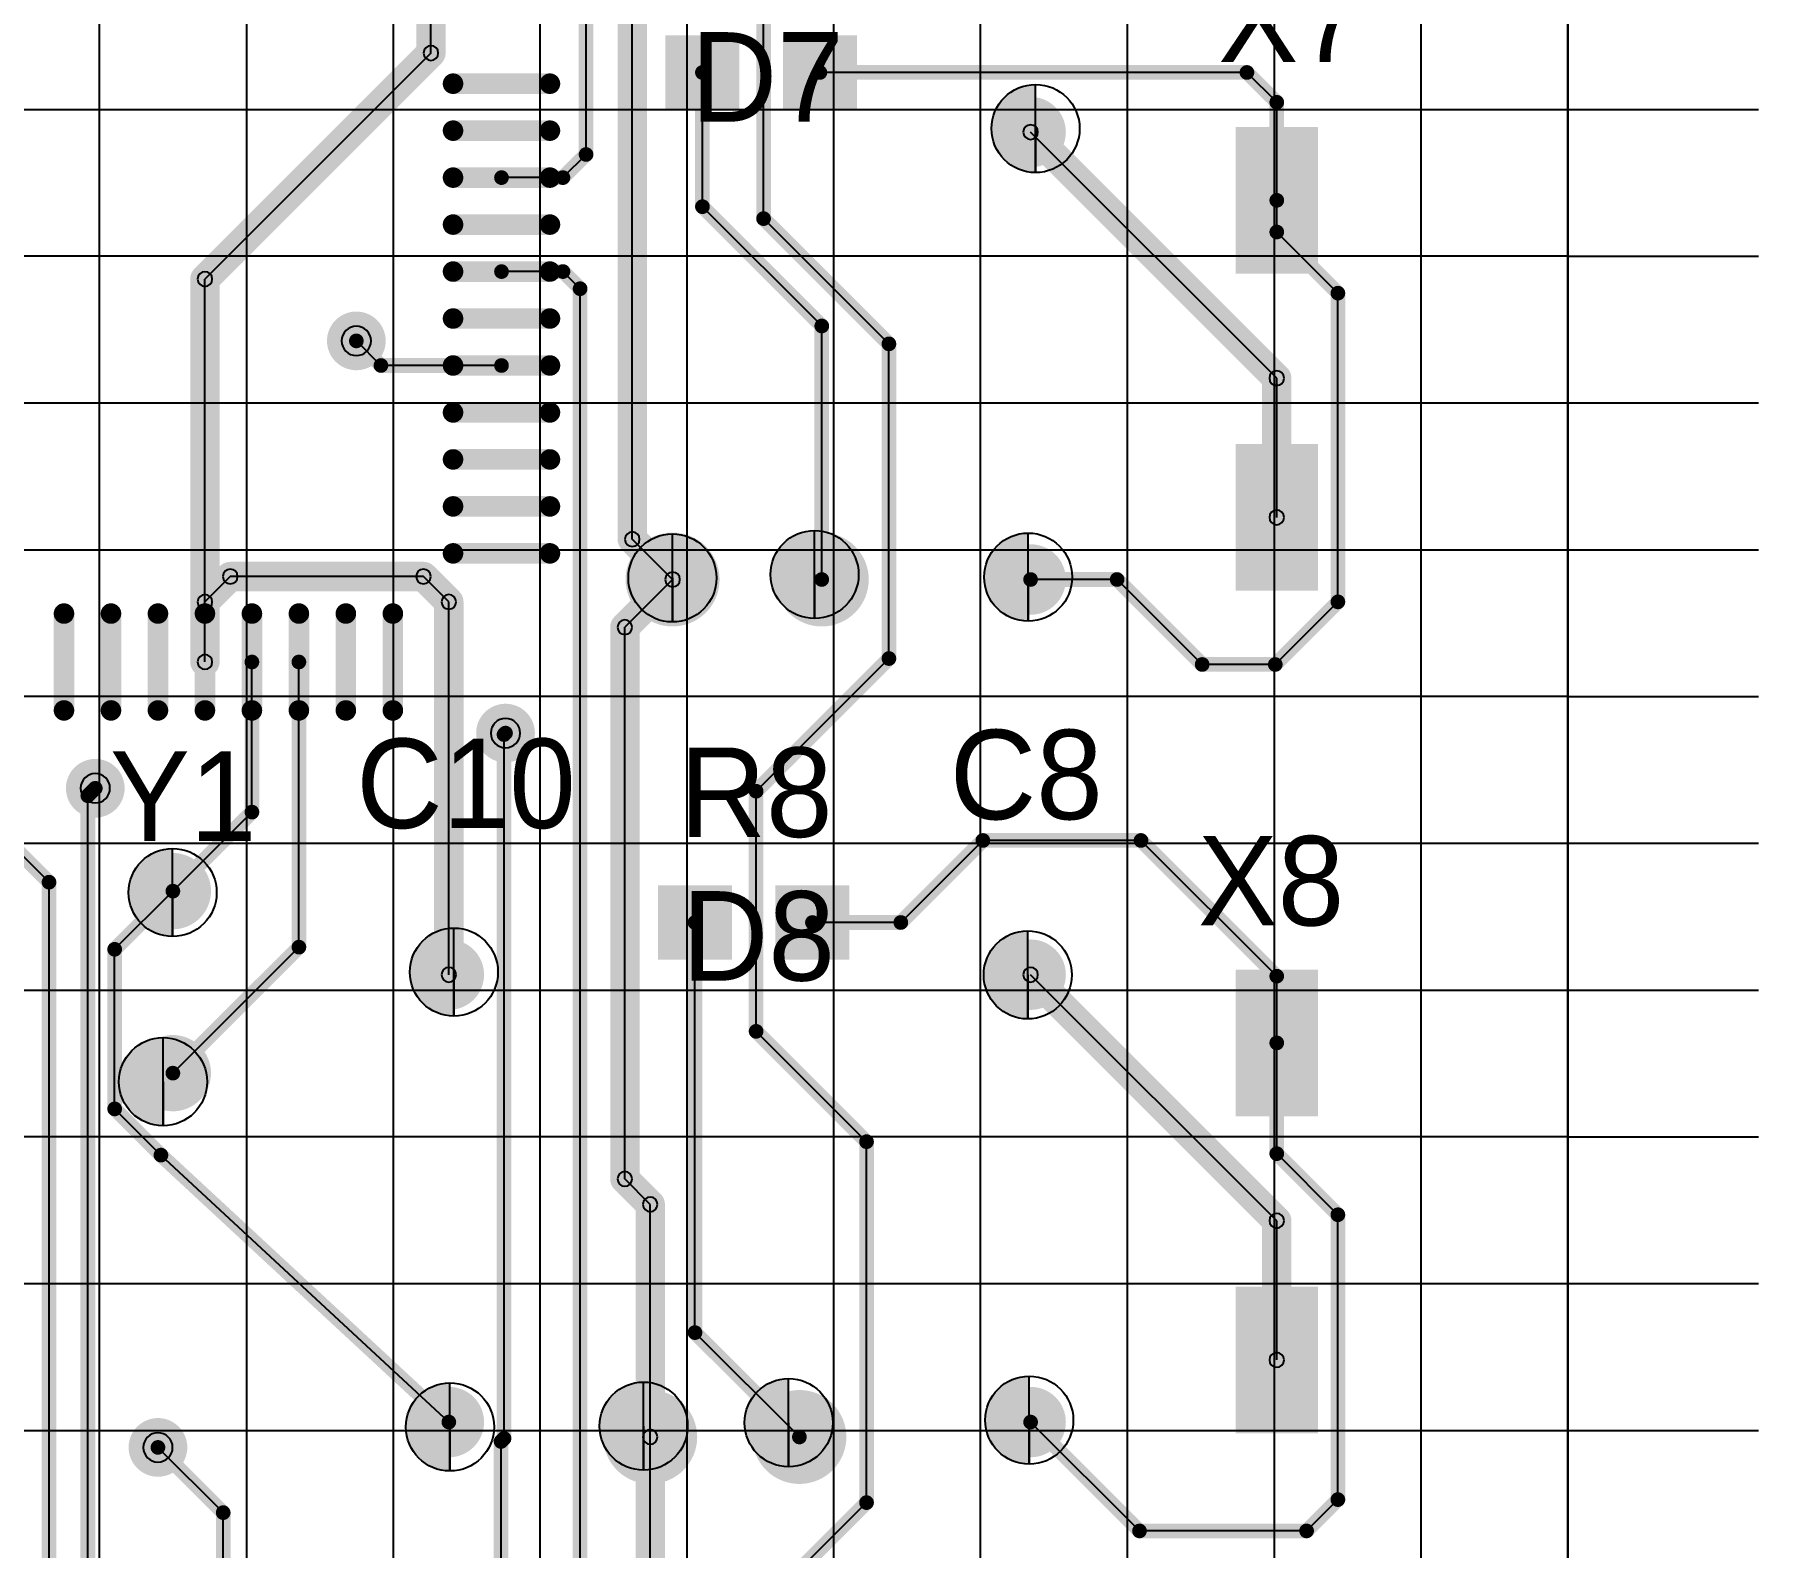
# Model space of a CAD drawing. Header units: millimetres. Extents: x 40 to 3761, y -469 to 920.
# Drawn here: x 3249.5 to 3308.2, y 118.1 to 169.6 of the extents above; entities that cross this region are included whole.
import ezdxf

# ---------------------------------------------------------------- set-up
doc = ezdxf.new("R2010")
doc.units = ezdxf.units.MM
for name, color, linetype in [('TopLayer', 1, 'Continuous'), ('TopOverlay', 2, 'Continuous'), ('Слой1', 7, 'Continuous')]:
    doc.layers.add(name, color=color, linetype=linetype)

# ---------------------------------------------------------------- blocks, each defined once
blk = doc.blocks.new('*U244')
blk.add_line((3.248, 0), (-3.248, 0))
blk = doc.blocks.new('*U245')
at = {"color": 0, "linetype": 'ByBlock', "lineweight": -2, "transparency": 16777216}
for p in [(0, -100), (0, -105), (0, -110), (0, -115), (0, -120), (0, -125), (0, -130), (0, -135), (0, -140), (0, -145)]:
    blk.add_blockref('*U244', p, dxfattribs=at)
blk = doc.blocks.new('*U235')
for p, q in [((5, 152.5), (5, -152.5)), ((-5, 147.5), (-5, -152.5)), ((0.005, -152.5), (0.005, 147.5))]:
    blk.add_line(p, q)
blk = doc.blocks.new('*U236')
at = {"color": 0, "linetype": 'ByBlock', "lineweight": -2, "transparency": 16777216}
for p in [(45, 0), (60, 0), (75, 0), (90, 0)]:
    blk.add_blockref('*U235', p, dxfattribs=at)
blk = doc.blocks.new('*U237')
for p, q in [((50, 5), (-50, 5)), ((-50, 0), (50, 0)), ((-50, -5), (50, -5))]:
    blk.add_line(p, q)
blk = doc.blocks.new('*U230')
at = {"color": 0, "linetype": 'ByBlock', "lineweight": -2, "transparency": 16777216}
for p in [(0, 150), (0, 135), (0, 120), (0, 105)]:
    blk.add_blockref('*U237', p, dxfattribs=at)

msp = doc.modelspace()

# ---------------------------------------------------------------- hatches: boundary and pattern name
h = msp.add_hatch(color=256)
h.dxf.hatch_style = 1
h.paths.add_polyline_path([(3283.571, 167.895, 0.414214), (3282.071, 166.395, 0.414214), (3283.571, 164.895), (3283.571, 166.395)])
h = msp.add_hatch(color=256)
h.dxf.hatch_style = 1
h.paths.add_polyline_path([(3276.045, 152.703, 0.414214), (3274.545, 151.203, 0.414214), (3276.045, 149.703), (3276.045, 151.203)])
h = msp.add_hatch(color=256)
h.dxf.hatch_style = 1
h.paths.add_polyline_path([(3271.205, 152.586, 0.414214), (3269.705, 151.086, 0.414214), (3271.205, 149.586), (3271.205, 151.086)])
h = msp.add_hatch(color=256)
h.dxf.hatch_style = 1
h.paths.add_polyline_path([(3283.32, 152.615, 0.414214), (3281.82, 151.115, 0.414214), (3283.32, 149.615), (3283.32, 151.115)])
h = msp.add_hatch(color=256)
h.dxf.hatch_style = 1
h.paths.add_polyline_path([(3254.184, 141.87, 0.414214), (3252.684, 140.37, 0.414214), (3254.184, 138.87), (3254.184, 140.37)])
h = msp.add_hatch(color=256)
h.dxf.hatch_style = 1
h.paths.add_polyline_path([(3263.763, 139.161, 0.414214), (3262.263, 137.661, 0.414214), (3263.763, 136.161), (3263.763, 137.661)])
h = msp.add_hatch(color=256)
h.dxf.hatch_style = 1
h.paths.add_polyline_path([(3283.305, 139.065, 0.414214), (3281.805, 137.565, 0.414214), (3283.305, 136.065), (3283.305, 137.565)])
h = msp.add_hatch(color=256)
h.dxf.hatch_style = 1
h.paths.add_polyline_path([(3253.857, 135.426, 0.414214), (3252.357, 133.926, 0.414214), (3253.857, 132.426), (3253.857, 133.926)])
h = msp.add_hatch(color=256)
h.dxf.hatch_style = 1
h.paths.add_polyline_path([(3283.355, 123.897, 0.414214), (3281.855, 122.397, 0.414214), (3283.355, 120.897), (3283.355, 122.397)])
h = msp.add_hatch(color=256)
h.dxf.hatch_style = 1
h.paths.add_polyline_path([(3263.63, 123.665, 0.414214), (3262.13, 122.165, 0.414214), (3263.63, 120.665), (3263.63, 122.165)])
h = msp.add_hatch(color=256)
h.dxf.hatch_style = 1
h.paths.add_polyline_path([(3270.224, 123.694, 0.414214), (3268.724, 122.194, 0.414214), (3270.224, 120.694), (3270.224, 122.194)])
h = msp.add_hatch(color=256)
h.dxf.hatch_style = 1
h.paths.add_polyline_path([(3275.163, 123.81, 0.414214), (3273.663, 122.31, 0.414214), (3275.163, 120.81), (3275.163, 122.31)])

# ---------------------------------------------------------------- linework, layer by layer
for p, q in [((3301.695, 17.047), (3301.695, 317.047)), ((3301.695, 314.547), (3301.695, 17.047))]:
    msp.add_line(p, q)
at = {"layer": 'TopLayer'}
for p, q in [((3268.264, 165.511), (3268.264, 183.088)), ((3269.839, 152.405), (3269.839, 177.856)), ((3274.309, 163.327), (3274.309, 176.23)), ((3262.981, 168.966), (3262.981, 175.265)), ((3262.981, 168.966), (3255.285, 161.269)), ((3272.227, 163.733), (3272.227, 168.305)), ((3290.769, 168.305), (3276.227, 168.305)), ((3291.785, 167.289), (3290.769, 168.305)), ((3291.785, 163.949), (3291.785, 167.289)), ((3291.785, 157.891), (3283.403, 166.273)), ((3268.264, 165.511), (3267.476, 164.723)), ((3267.476, 164.723), (3265.384, 164.723)), ((3291.785, 162.87), (3291.785, 163.949)), ((3276.291, 159.669), (3272.227, 163.733)), ((3278.577, 159.06), (3274.309, 163.327)), ((3293.867, 160.787), (3291.785, 162.87)), ((3267.477, 161.523), (3265.384, 161.523)), ((3268.061, 160.939), (3267.477, 161.523)), ((3255.285, 150.271), (3255.285, 161.269)), ((3268.061, 90.124), (3268.061, 160.939)), ((3293.867, 150.271), (3293.867, 160.787)), ((3261.279, 158.323), (3260.441, 159.161)), ((3276.291, 151.033), (3276.291, 159.669)), ((3278.577, 148.341), (3278.577, 159.06)), ((3265.384, 158.323), (3261.279, 158.323)), ((3291.785, 153.149), (3291.785, 157.891)), ((3271.211, 151.033), (3269.839, 152.405)), ((3256.148, 151.135), (3255.285, 150.271)), ((3262.727, 151.135), (3256.148, 151.135)), ((3263.591, 150.271), (3262.727, 151.135)), ((3271.211, 151.033), (3269.585, 149.408)), ((3286.349, 151.033), (3283.403, 151.033)), ((3289.245, 148.138), (3286.349, 151.033)), ((3255.285, 148.223), (3255.285, 150.271)), ((3263.591, 137.571), (3263.591, 150.271)), ((3293.867, 150.271), (3291.734, 148.138)), ((3269.585, 130.612), (3269.585, 149.408)), ((3256.885, 143.109), (3256.885, 148.223)), ((3258.485, 138.509), (3258.485, 148.223)), ((3278.577, 148.341), (3274.055, 143.82)), ((3291.734, 148.138), (3289.245, 148.138)), ((3249.976, 140.721), (3244.642, 146.055)), ((3265.521, 145.801), (3265.47, 145.75)), ((3265.47, 121.773), (3265.47, 145.75)), ((3251.551, 143.921), (3251.297, 143.667)), ((3251.297, 112.171), (3251.297, 143.667)), ((3274.055, 135.641), (3274.055, 143.82)), ((3256.885, 143.109), (3254.193, 140.417)), ((3281.777, 142.143), (3278.983, 139.349)), ((3287.162, 142.143), (3281.777, 142.143)), ((3291.785, 137.521), (3287.162, 142.143)), ((3249.976, 84.13), (3249.976, 140.721)), ((3254.193, 140.417), (3252.211, 138.436)), ((3271.973, 125.379), (3271.973, 139.349)), ((3278.983, 139.349), (3275.973, 139.349)), ((3252.211, 132.999), (3252.211, 138.436)), ((3258.485, 138.509), (3254.193, 134.217)), ((3291.785, 129.189), (3283.403, 137.571)), ((3291.785, 135.247), (3291.785, 137.521)), ((3277.815, 131.882), (3274.055, 135.641)), ((3291.785, 131.475), (3291.785, 135.247)), ((3253.786, 131.425), (3252.211, 132.999)), ((3277.815, 119.588), (3277.815, 131.882)), ((3263.591, 122.331), (3253.786, 131.425)), ((3293.867, 129.393), (3291.785, 131.475)), ((3270.449, 129.748), (3269.585, 130.612)), ((3270.449, 121.823), (3270.449, 129.748)), ((3291.785, 124.447), (3291.785, 129.189)), ((3293.867, 119.69), (3293.867, 129.393)), ((3275.529, 121.823), (3271.973, 125.379)), ((3287.111, 118.623), (3283.403, 122.331)), ((3265.47, 121.773), (3265.369, 121.671)), ((3265.369, 107.091), (3265.369, 121.671)), ((3270.449, 117.048), (3270.449, 121.823)), ((3255.907, 119.246), (3253.685, 121.468)), ((3255.907, 107.091), (3255.907, 119.246)), ((3277.815, 119.588), (3275.719, 117.492)), ((3293.867, 119.69), (3292.801, 118.623)), ((3292.801, 118.623), (3287.111, 118.623))]:
    msp.add_line(p, q, dxfattribs=at)
for points, const_width in [([(3268.264, 165.511), (3268.264, 183.088)], 0.5), ([(3269.839, 152.405), (3269.839, 177.856)], 1), ([(3274.309, 163.327), (3274.309, 176.23)], 0.5), ([(3262.981, 168.966), (3262.981, 175.265)], 1), ([(3262.981, 168.966), (3255.285, 161.269)], 1), ([(3272.227, 163.733), (3272.227, 168.305)], 0.5), ([(3290.769, 168.305), (3276.227, 168.305)], 0.5), ([(3291.785, 167.289), (3290.769, 168.305)], 0.5), ([(3267.034, 167.923), (3263.734, 167.923)], 0.7), ([(3291.785, 163.949), (3291.785, 167.289)], 0.5), ([(3291.785, 157.891), (3283.403, 166.273)], 1), ([(3267.034, 166.323), (3263.734, 166.323)], 0.7), ([(3268.264, 165.511), (3267.476, 164.723)], 0.5), ([(3267.034, 164.723), (3263.734, 164.723)], 0.7), ([(3267.476, 164.723), (3265.384, 164.723)], 0.5), ([(3276.291, 159.669), (3272.227, 163.733)], 0.5), ([(3291.785, 162.87), (3291.785, 163.949)], 0.5), ([(3267.034, 163.123), (3263.734, 163.123)], 0.7), ([(3278.577, 159.06), (3274.309, 163.327)], 0.5), ([(3293.867, 160.787), (3291.785, 162.87)], 0.5), ([(3255.285, 150.271), (3255.285, 161.269)], 1), ([(3267.034, 161.523), (3263.734, 161.523)], 0.7), ([(3267.477, 161.523), (3265.384, 161.523)], 0.5), ([(3268.061, 160.939), (3267.477, 161.523)], 0.5), ([(3268.061, 90.124), (3268.061, 160.939)], 0.5), ([(3293.867, 150.271), (3293.867, 160.787)], 0.5), ([(3267.034, 159.923), (3263.734, 159.923)], 0.7), ([(3276.291, 151.033), (3276.291, 159.669)], 0.5), ([(3261.279, 158.323), (3260.441, 159.161)], 0.5), ([(3278.577, 148.341), (3278.577, 159.06)], 0.5), ([(3265.384, 158.323), (3261.279, 158.323)], 0.5), ([(3267.034, 158.323), (3263.734, 158.323)], 0.7), ([(3291.785, 153.149), (3291.785, 157.891)], 1), ([(3267.034, 156.723), (3263.734, 156.723)], 0.7), ([(3267.034, 155.123), (3263.734, 155.123)], 0.7), ([(3267.034, 153.523), (3263.734, 153.523)], 0.7), ([(3271.211, 151.033), (3269.839, 152.405)], 1), ([(3267.034, 151.923), (3263.734, 151.923)], 0.7), ([(3256.148, 151.135), (3255.285, 150.271)], 1), ([(3262.727, 151.135), (3256.148, 151.135)], 1), ([(3263.591, 150.271), (3262.727, 151.135)], 1), ([(3271.211, 151.033), (3269.585, 149.408)], 1), ([(3286.349, 151.033), (3283.403, 151.033)], 0.5), ([(3289.245, 148.138), (3286.349, 151.033)], 0.5), ([(3255.285, 148.223), (3255.285, 150.271)], 1), ([(3263.591, 137.571), (3263.591, 150.271)], 1), ([(3293.867, 150.271), (3291.734, 148.138)], 0.5), ([(3250.485, 149.873), (3250.485, 146.573)], 0.7), ([(3252.085, 149.873), (3252.085, 146.573)], 0.7), ([(3253.685, 149.873), (3253.685, 146.573)], 0.7), ([(3255.285, 149.873), (3255.285, 146.573)], 0.7), ([(3256.885, 149.873), (3256.885, 146.573)], 0.7), ([(3258.485, 149.873), (3258.485, 146.573)], 0.7), ([(3260.085, 149.873), (3260.085, 146.573)], 0.7), ([(3261.685, 149.873), (3261.685, 146.573)], 0.7), ([(3269.585, 130.612), (3269.585, 149.408)], 1), ([(3278.577, 148.341), (3274.055, 143.82)], 0.5), ([(3256.885, 143.109), (3256.885, 148.223)], 0.5), ([(3258.485, 138.509), (3258.485, 148.223)], 0.5), ([(3291.734, 148.138), (3289.245, 148.138)], 0.5), ([(3249.976, 140.721), (3244.642, 146.055)], 0.5), ([(3265.521, 145.801), (3265.47, 145.75)], 0.5), ([(3265.47, 121.773), (3265.47, 145.75)], 0.5), ([(3251.551, 143.921), (3251.297, 143.667)], 0.5), ([(3251.297, 112.171), (3251.297, 143.667)], 0.5), ([(3274.055, 135.641), (3274.055, 143.82)], 0.5), ([(3256.885, 143.109), (3254.193, 140.417)], 0.5), ([(3281.777, 142.143), (3278.983, 139.349)], 0.5), ([(3287.162, 142.143), (3281.777, 142.143)], 0.5), ([(3291.785, 137.521), (3287.162, 142.143)], 0.5), ([(3249.976, 84.13), (3249.976, 140.721)], 0.5), ([(3254.193, 140.417), (3252.211, 138.436)], 0.5), ([(3271.973, 125.379), (3271.973, 139.349)], 0.5), ([(3278.983, 139.349), (3275.973, 139.349)], 0.5), ([(3252.211, 132.999), (3252.211, 138.436)], 0.5), ([(3258.485, 138.509), (3254.193, 134.217)], 0.5), ([(3291.785, 129.189), (3283.403, 137.571)], 1), ([(3291.785, 135.247), (3291.785, 137.521)], 0.5), ([(3277.815, 131.882), (3274.055, 135.641)], 0.5), ([(3291.785, 131.475), (3291.785, 135.247)], 0.5), ([(3253.786, 131.425), (3252.211, 132.999)], 0.5), ([(3277.815, 119.588), (3277.815, 131.882)], 0.5), ([(3263.591, 122.331), (3253.786, 131.425)], 0.5), ([(3293.867, 129.393), (3291.785, 131.475)], 0.5), ([(3270.449, 129.748), (3269.585, 130.612)], 1), ([(3270.449, 121.823), (3270.449, 129.748)], 1), ([(3291.785, 124.447), (3291.785, 129.189)], 1), ([(3293.867, 119.69), (3293.867, 129.393)], 0.5), ([(3275.529, 121.823), (3271.973, 125.379)], 0.5), ([(3270.449, 117.048), (3270.449, 121.823)], 1), ([(3287.111, 118.623), (3283.403, 122.331)], 0.5), ([(3255.907, 119.246), (3253.685, 121.468)], 0.5), ([(3265.47, 121.773), (3265.369, 121.671)], 0.5), ([(3265.369, 107.091), (3265.369, 121.671)], 0.5), ([(3277.815, 119.588), (3275.719, 117.492)], 0.5), ([(3293.867, 119.69), (3292.801, 118.623)], 0.5), ([(3255.907, 107.091), (3255.907, 119.246)], 0.5), ([(3292.801, 118.623), (3287.111, 118.623)], 0.5)]:
    msp.add_lwpolyline(points, dxfattribs=dict(at, const_width=const_width))
for points, const_width in [([(3263.231, 168.966, -1), (3262.731, 168.966, -1)], 0.5), ([(3263.231, 168.966, -1), (3262.731, 168.966, -1)], 0.5), ([(3272.352, 168.305, -1), (3272.102, 168.305, -1)], 0.25), ([(3276.352, 168.305, -1), (3276.102, 168.305, -1)], 0.25), ([(3290.894, 168.305, -1), (3290.644, 168.305, -1)], 0.25), ([(3290.894, 168.305, -1), (3290.644, 168.305, -1)], 0.25), ([(3263.909, 167.923, -1), (3263.559, 167.923, -1)], 0.35), ([(3267.209, 167.923, -1), (3266.859, 167.923, -1)], 0.35), ([(3283.403, 165.673, -1), (3283.403, 166.873, -1)], 1.2), ([(3291.91, 167.289, -1), (3291.66, 167.289, -1)], 0.25), ([(3291.91, 167.289, -1), (3291.66, 167.289, -1)], 0.25), ([(3283.653, 166.273, -1), (3283.153, 166.273, -1)], 0.5), ([(3263.909, 166.323, -1), (3263.559, 166.323, -1)], 0.35), ([(3267.209, 166.323, -1), (3266.859, 166.323, -1)], 0.35), ([(3268.389, 165.511, -1), (3268.139, 165.511, -1)], 0.25), ([(3268.389, 165.511, -1), (3268.139, 165.511, -1)], 0.25), ([(3263.909, 164.723, -1), (3263.559, 164.723, -1)], 0.35), ([(3267.209, 164.723, -1), (3266.859, 164.723, -1)], 0.35), ([(3265.509, 164.723, -1), (3265.259, 164.723, -1)], 0.25), ([(3267.601, 164.723, -1), (3267.351, 164.723, -1)], 0.25), ([(3267.601, 164.723, -1), (3267.351, 164.723, -1)], 0.25), ([(3272.352, 163.733, -1), (3272.102, 163.733, -1)], 0.25), ([(3272.352, 163.733, -1), (3272.102, 163.733, -1)], 0.25), ([(3291.91, 163.949, -1), (3291.66, 163.949, -1)], 0.25), ([(3291.91, 163.949, -1), (3291.66, 163.949, -1)], 0.25), ([(3263.909, 163.123, -1), (3263.559, 163.123, -1)], 0.35), ([(3267.209, 163.123, -1), (3266.859, 163.123, -1)], 0.35), ([(3274.434, 163.327, -1), (3274.184, 163.327, -1)], 0.25), ([(3274.434, 163.327, -1), (3274.184, 163.327, -1)], 0.25), ([(3291.91, 162.87, -1), (3291.66, 162.87, -1)], 0.25), ([(3291.91, 162.87, -1), (3291.66, 162.87, -1)], 0.25), ([(3255.535, 161.269, -1), (3255.035, 161.269, -1)], 0.5), ([(3255.535, 161.269, -1), (3255.035, 161.269, -1)], 0.5), ([(3263.909, 161.523, -1), (3263.559, 161.523, -1)], 0.35), ([(3265.509, 161.523, -1), (3265.259, 161.523, -1)], 0.25), ([(3267.209, 161.523, -1), (3266.859, 161.523, -1)], 0.35), ([(3267.602, 161.523, -1), (3267.352, 161.523, -1)], 0.25), ([(3267.602, 161.523, -1), (3267.352, 161.523, -1)], 0.25), ([(3268.186, 160.939, -1), (3267.936, 160.939, -1)], 0.25), ([(3268.186, 160.939, -1), (3267.936, 160.939, -1)], 0.25), ([(3293.992, 160.787, -1), (3293.742, 160.787, -1)], 0.25), ([(3293.992, 160.787, -1), (3293.742, 160.787, -1)], 0.25), ([(3260.941, 159.161, -1), (3259.941, 159.161, -1)], 1), ([(3263.909, 159.923, -1), (3263.559, 159.923, -1)], 0.35), ([(3267.209, 159.923, -1), (3266.859, 159.923, -1)], 0.35), ([(3276.416, 159.669, -1), (3276.166, 159.669, -1)], 0.25), ([(3276.416, 159.669, -1), (3276.166, 159.669, -1)], 0.25), ([(3260.566, 159.161, -1), (3260.316, 159.161, -1)], 0.25), ([(3278.702, 159.06, -1), (3278.452, 159.06, -1)], 0.25), ([(3278.702, 159.06, -1), (3278.452, 159.06, -1)], 0.25), ([(3261.404, 158.323, -1), (3261.154, 158.323, -1)], 0.25), ([(3261.404, 158.323, -1), (3261.154, 158.323, -1)], 0.25), ([(3263.909, 158.323, -1), (3263.559, 158.323, -1)], 0.35), ([(3265.509, 158.323, -1), (3265.259, 158.323, -1)], 0.25), ([(3267.209, 158.323, -1), (3266.859, 158.323, -1)], 0.35), ([(3292.035, 157.891, -1), (3291.535, 157.891, -1)], 0.5), ([(3292.035, 157.891, -1), (3291.535, 157.891, -1)], 0.5), ([(3263.909, 156.723, -1), (3263.559, 156.723, -1)], 0.35), ([(3267.209, 156.723, -1), (3266.859, 156.723, -1)], 0.35), ([(3263.909, 155.123, -1), (3263.559, 155.123, -1)], 0.35), ([(3267.209, 155.123, -1), (3266.859, 155.123, -1)], 0.35), ([(3263.909, 153.523, -1), (3263.559, 153.523, -1)], 0.35), ([(3267.209, 153.523, -1), (3266.859, 153.523, -1)], 0.35), ([(3292.035, 153.149, -1), (3291.535, 153.149, -1)], 0.5), ([(3270.089, 152.405, -1), (3269.589, 152.405, -1)], 0.5), ([(3270.089, 152.405, -1), (3269.589, 152.405, -1)], 0.5), ([(3263.909, 151.923, -1), (3263.559, 151.923, -1)], 0.35), ([(3267.209, 151.923, -1), (3266.859, 151.923, -1)], 0.35), ([(3271.211, 150.233, -1), (3271.211, 151.833, -1)], 1.6), ([(3276.291, 150.233, -1), (3276.291, 151.833, -1)], 1.6), ([(3283.403, 150.433, -1), (3283.403, 151.633, -1)], 1.2), ([(3256.398, 151.135, -1), (3255.898, 151.135, -1)], 0.5), ([(3256.398, 151.135, -1), (3255.898, 151.135, -1)], 0.5), ([(3262.977, 151.135, -1), (3262.477, 151.135, -1)], 0.5), ([(3262.977, 151.135, -1), (3262.477, 151.135, -1)], 0.5), ([(3271.461, 151.033, -1), (3270.961, 151.033, -1)], 0.5), ([(3271.461, 151.033, -1), (3270.961, 151.033, -1)], 0.5), ([(3276.416, 151.033, -1), (3276.166, 151.033, -1)], 0.25), ([(3283.528, 151.033, -1), (3283.278, 151.033, -1)], 0.25), ([(3286.474, 151.033, -1), (3286.224, 151.033, -1)], 0.25), ([(3286.474, 151.033, -1), (3286.224, 151.033, -1)], 0.25), ([(3255.535, 150.271, -1), (3255.035, 150.271, -1)], 0.5), ([(3255.535, 150.271, -1), (3255.035, 150.271, -1)], 0.5), ([(3255.535, 150.271, -1), (3255.035, 150.271, -1)], 0.5), ([(3263.841, 150.271, -1), (3263.341, 150.271, -1)], 0.5), ([(3263.841, 150.271, -1), (3263.341, 150.271, -1)], 0.5), ([(3293.992, 150.271, -1), (3293.742, 150.271, -1)], 0.25), ([(3293.992, 150.271, -1), (3293.742, 150.271, -1)], 0.25), ([(3250.66, 149.873, -1), (3250.31, 149.873, -1)], 0.35), ([(3252.26, 149.873, -1), (3251.91, 149.873, -1)], 0.35), ([(3253.86, 149.873, -1), (3253.51, 149.873, -1)], 0.35), ([(3255.46, 149.873, -1), (3255.11, 149.873, -1)], 0.35), ([(3257.06, 149.873, -1), (3256.71, 149.873, -1)], 0.35), ([(3258.66, 149.873, -1), (3258.31, 149.873, -1)], 0.35), ([(3260.26, 149.873, -1), (3259.91, 149.873, -1)], 0.35), ([(3261.86, 149.873, -1), (3261.51, 149.873, -1)], 0.35), ([(3269.835, 149.408, -1), (3269.335, 149.408, -1)], 0.5), ([(3269.835, 149.408, -1), (3269.335, 149.408, -1)], 0.5), ([(3255.535, 148.223, -1), (3255.035, 148.223, -1)], 0.5), ([(3278.702, 148.341, -1), (3278.452, 148.341, -1)], 0.25), ([(3278.702, 148.341, -1), (3278.452, 148.341, -1)], 0.25), ([(3257.01, 148.223, -1), (3256.76, 148.223, -1)], 0.25), ([(3258.61, 148.223, -1), (3258.36, 148.223, -1)], 0.25), ([(3289.37, 148.138, -1), (3289.12, 148.138, -1)], 0.25), ([(3289.37, 148.138, -1), (3289.12, 148.138, -1)], 0.25), ([(3291.859, 148.138, -1), (3291.609, 148.138, -1)], 0.25), ([(3291.859, 148.138, -1), (3291.609, 148.138, -1)], 0.25), ([(3250.66, 146.573, -1), (3250.31, 146.573, -1)], 0.35), ([(3252.26, 146.573, -1), (3251.91, 146.573, -1)], 0.35), ([(3253.86, 146.573, -1), (3253.51, 146.573, -1)], 0.35), ([(3255.46, 146.573, -1), (3255.11, 146.573, -1)], 0.35), ([(3257.06, 146.573, -1), (3256.71, 146.573, -1)], 0.35), ([(3258.66, 146.573, -1), (3258.31, 146.573, -1)], 0.35), ([(3260.26, 146.573, -1), (3259.91, 146.573, -1)], 0.35), ([(3261.86, 146.573, -1), (3261.51, 146.573, -1)], 0.35), ([(3266.021, 145.801, -1), (3265.021, 145.801, -1)], 1), ([(3265.595, 145.75, -1), (3265.345, 145.75, -1)], 0.25), ([(3265.595, 145.75, -1), (3265.345, 145.75, -1)], 0.25), ([(3265.646, 145.801, -1), (3265.396, 145.801, -1)], 0.25), ([(3252.051, 143.921, -1), (3251.051, 143.921, -1)], 1), ([(3251.422, 143.667, -1), (3251.172, 143.667, -1)], 0.25), ([(3251.422, 143.667, -1), (3251.172, 143.667, -1)], 0.25), ([(3251.676, 143.921, -1), (3251.426, 143.921, -1)], 0.25), ([(3274.18, 143.82, -1), (3273.93, 143.82, -1)], 0.25), ([(3274.18, 143.82, -1), (3273.93, 143.82, -1)], 0.25), ([(3257.01, 143.109, -1), (3256.76, 143.109, -1)], 0.25), ([(3257.01, 143.109, -1), (3256.76, 143.109, -1)], 0.25), ([(3281.902, 142.143, -1), (3281.652, 142.143, -1)], 0.25), ([(3281.902, 142.143, -1), (3281.652, 142.143, -1)], 0.25), ([(3287.287, 142.143, -1), (3287.037, 142.143, -1)], 0.25), ([(3287.287, 142.143, -1), (3287.037, 142.143, -1)], 0.25), ([(3254.843, 140.417, -1), (3253.543, 140.417, -1)], 1.3), ([(3250.101, 140.721, -1), (3249.851, 140.721, -1)], 0.25), ([(3250.101, 140.721, -1), (3249.851, 140.721, -1)], 0.25), ([(3254.318, 140.417, -1), (3254.068, 140.417, -1)], 0.25), ([(3254.318, 140.417, -1), (3254.068, 140.417, -1)], 0.25), ([(3272.098, 139.349, -1), (3271.848, 139.349, -1)], 0.25), ([(3276.098, 139.349, -1), (3275.848, 139.349, -1)], 0.25), ([(3279.108, 139.349, -1), (3278.858, 139.349, -1)], 0.25), ([(3279.108, 139.349, -1), (3278.858, 139.349, -1)], 0.25), ([(3252.336, 138.436, -1), (3252.086, 138.436, -1)], 0.25), ([(3252.336, 138.436, -1), (3252.086, 138.436, -1)], 0.25), ([(3258.61, 138.509, -1), (3258.36, 138.509, -1)], 0.25), ([(3258.61, 138.509, -1), (3258.36, 138.509, -1)], 0.25), ([(3263.591, 136.971, -1), (3263.591, 138.171, -1)], 1.2), ([(3283.403, 136.971, -1), (3283.403, 138.171, -1)], 1.2), ([(3263.841, 137.571, -1), (3263.341, 137.571, -1)], 0.5), ([(3283.653, 137.571, -1), (3283.153, 137.571, -1)], 0.5), ([(3291.91, 137.521, -1), (3291.66, 137.521, -1)], 0.25), ([(3291.91, 137.521, -1), (3291.66, 137.521, -1)], 0.25), ([(3274.18, 135.641, -1), (3273.93, 135.641, -1)], 0.25), ([(3274.18, 135.641, -1), (3273.93, 135.641, -1)], 0.25), ([(3254.843, 134.217, -1), (3253.543, 134.217, -1)], 1.3), ([(3291.91, 135.247, -1), (3291.66, 135.247, -1)], 0.25), ([(3291.91, 135.247, -1), (3291.66, 135.247, -1)], 0.25), ([(3254.318, 134.217, -1), (3254.068, 134.217, -1)], 0.25), ([(3252.336, 132.999, -1), (3252.086, 132.999, -1)], 0.25), ([(3252.336, 132.999, -1), (3252.086, 132.999, -1)], 0.25), ([(3277.94, 131.882, -1), (3277.69, 131.882, -1)], 0.25), ([(3277.94, 131.882, -1), (3277.69, 131.882, -1)], 0.25), ([(3253.911, 131.425, -1), (3253.661, 131.425, -1)], 0.25), ([(3253.911, 131.425, -1), (3253.661, 131.425, -1)], 0.25), ([(3291.91, 131.475, -1), (3291.66, 131.475, -1)], 0.25), ([(3291.91, 131.475, -1), (3291.66, 131.475, -1)], 0.25), ([(3269.835, 130.612, -1), (3269.335, 130.612, -1)], 0.5), ([(3269.835, 130.612, -1), (3269.335, 130.612, -1)], 0.5), ([(3270.699, 129.748, -1), (3270.199, 129.748, -1)], 0.5), ([(3270.699, 129.748, -1), (3270.199, 129.748, -1)], 0.5), ([(3292.035, 129.189, -1), (3291.535, 129.189, -1)], 0.5), ([(3292.035, 129.189, -1), (3291.535, 129.189, -1)], 0.5), ([(3293.992, 129.393, -1), (3293.742, 129.393, -1)], 0.25), ([(3293.992, 129.393, -1), (3293.742, 129.393, -1)], 0.25), ([(3272.098, 125.379, -1), (3271.848, 125.379, -1)], 0.25), ([(3272.098, 125.379, -1), (3271.848, 125.379, -1)], 0.25), ([(3292.035, 124.447, -1), (3291.535, 124.447, -1)], 0.5), ([(3263.591, 121.731, -1), (3263.591, 122.931, -1)], 1.2), ([(3270.449, 121.023, -1), (3270.449, 122.623, -1)], 1.6), ([(3275.529, 121.023, -1), (3275.529, 122.623, -1)], 1.6), ([(3283.403, 121.731, -1), (3283.403, 122.931, -1)], 1.2), ([(3254.185, 121.468, -1), (3253.185, 121.468, -1)], 1), ([(3263.716, 122.331, -1), (3263.466, 122.331, -1)], 0.25), ([(3270.699, 121.823, -1), (3270.199, 121.823, -1)], 0.5), ([(3270.699, 121.823, -1), (3270.199, 121.823, -1)], 0.5), ([(3283.528, 122.331, -1), (3283.278, 122.331, -1)], 0.25), ([(3253.81, 121.468, -1), (3253.56, 121.468, -1)], 0.25), ([(3265.494, 121.671, -1), (3265.244, 121.671, -1)], 0.25), ([(3265.494, 121.671, -1), (3265.244, 121.671, -1)], 0.25), ([(3265.595, 121.773, -1), (3265.345, 121.773, -1)], 0.25), ([(3265.595, 121.773, -1), (3265.345, 121.773, -1)], 0.25), ([(3275.654, 121.823, -1), (3275.404, 121.823, -1)], 0.25), ([(3277.94, 119.588, -1), (3277.69, 119.588, -1)], 0.25), ([(3277.94, 119.588, -1), (3277.69, 119.588, -1)], 0.25), ([(3293.992, 119.69, -1), (3293.742, 119.69, -1)], 0.25), ([(3293.992, 119.69, -1), (3293.742, 119.69, -1)], 0.25), ([(3256.032, 119.246, -1), (3255.782, 119.246, -1)], 0.25), ([(3256.032, 119.246, -1), (3255.782, 119.246, -1)], 0.25), ([(3287.236, 118.623, -1), (3286.986, 118.623, -1)], 0.25), ([(3287.236, 118.623, -1), (3286.986, 118.623, -1)], 0.25), ([(3292.926, 118.623, -1), (3292.676, 118.623, -1)], 0.25), ([(3292.926, 118.623, -1), (3292.676, 118.623, -1)], 0.25)]:
    msp.add_lwpolyline(points, format="xyb", close=True, dxfattribs=dict(at, const_width=const_width))
for centre, radius, start, end in [((3262.981, 168.966), 0.25, 0, 180), ((3262.981, 168.966), 0.25, 0, 180), ((3262.981, 168.966), 0.25, 180, 0), ((3262.981, 168.966), 0.25, 180, 0), ((3272.227, 168.305), 0.125, 0, 180), ((3272.227, 168.305), 0.125, 180, 0), ((3276.227, 168.305), 0.125, 0, 180), ((3276.227, 168.305), 0.125, 180, 0), ((3290.769, 168.305), 0.125, 0, 180), ((3290.769, 168.305), 0.125, 0, 180), ((3290.769, 168.305), 0.125, 180, 0), ((3290.769, 168.305), 0.125, 180, 0), ((3291.785, 167.289), 0.125, 0, 180), ((3291.785, 167.289), 0.125, 0, 180), ((3291.785, 167.289), 0.125, 180, 0), ((3291.785, 167.289), 0.125, 180, 0), ((3283.403, 166.273), 0.25, 0, 180), ((3283.403, 166.273), 0.25, 180, 0), ((3268.264, 165.511), 0.125, 0, 180), ((3268.264, 165.511), 0.125, 0, 180), ((3268.264, 165.511), 0.125, 180, 0), ((3268.264, 165.511), 0.125, 180, 0), ((3265.384, 164.723), 0.125, 0, 180), ((3265.384, 164.723), 0.125, 180, 0), ((3267.476, 164.723), 0.125, 0, 180), ((3267.476, 164.723), 0.125, 0, 180), ((3267.476, 164.723), 0.125, 180, 0), ((3267.476, 164.723), 0.125, 180, 0), ((3272.227, 163.733), 0.125, 0, 180), ((3272.227, 163.733), 0.125, 0, 180), ((3291.785, 163.949), 0.125, 0, 180), ((3291.785, 163.949), 0.125, 0, 180), ((3291.785, 163.949), 0.125, 180, 0), ((3291.785, 163.949), 0.125, 180, 0), ((3272.227, 163.733), 0.125, 180, 0), ((3272.227, 163.733), 0.125, 180, 0), ((3274.309, 163.327), 0.125, 0, 180), ((3274.309, 163.327), 0.125, 0, 180), ((3274.309, 163.327), 0.125, 180, 0), ((3274.309, 163.327), 0.125, 180, 0), ((3291.785, 162.87), 0.125, 0, 180), ((3291.785, 162.87), 0.125, 0, 180), ((3291.785, 162.87), 0.125, 180, 0), ((3291.785, 162.87), 0.125, 180, 0), ((3255.285, 161.269), 0.25, 0, 180), ((3255.285, 161.269), 0.25, 0, 180), ((3265.384, 161.523), 0.125, 0, 180), ((3265.384, 161.523), 0.125, 180, 0), ((3267.477, 161.523), 0.125, 0, 180), ((3267.477, 161.523), 0.125, 0, 180), ((3267.477, 161.523), 0.125, 180, 0), ((3267.477, 161.523), 0.125, 180, 0), ((3255.285, 161.269), 0.25, 180, 0), ((3255.285, 161.269), 0.25, 180, 0), ((3268.061, 160.939), 0.125, 0, 180), ((3268.061, 160.939), 0.125, 0, 180), ((3268.061, 160.939), 0.125, 180, 0), ((3268.061, 160.939), 0.125, 180, 0), ((3293.867, 160.787), 0.125, 0, 180), ((3293.867, 160.787), 0.125, 0, 180), ((3293.867, 160.787), 0.125, 180, 0), ((3293.867, 160.787), 0.125, 180, 0), ((3276.291, 159.669), 0.125, 0, 180), ((3276.291, 159.669), 0.125, 0, 180), ((3260.441, 159.161), 0.5, 0, 180), ((3260.441, 159.161), 0.5, 180, 0), ((3260.441, 159.161), 0.125, 0, 180), ((3260.441, 159.161), 0.125, 180, 0), ((3276.291, 159.669), 0.125, 180, 0), ((3276.291, 159.669), 0.125, 180, 0), ((3278.577, 159.06), 0.125, 0, 180), ((3278.577, 159.06), 0.125, 0, 180), ((3278.577, 159.06), 0.125, 180, 0), ((3278.577, 159.06), 0.125, 180, 0), ((3261.279, 158.323), 0.125, 0, 180), ((3261.279, 158.323), 0.125, 0, 180), ((3261.279, 158.323), 0.125, 180, 0), ((3261.279, 158.323), 0.125, 180, 0), ((3265.384, 158.323), 0.125, 0, 180), ((3265.384, 158.323), 0.125, 180, 0), ((3291.785, 157.891), 0.25, 0, 180), ((3291.785, 157.891), 0.25, 0, 180), ((3291.785, 157.891), 0.25, 180, 0), ((3291.785, 157.891), 0.25, 180, 0), ((3291.785, 153.149), 0.25, 0, 180), ((3269.839, 152.405), 0.25, 0, 180), ((3269.839, 152.405), 0.25, 0, 180), ((3291.785, 153.149), 0.25, 180, 0), ((3269.839, 152.405), 0.25, 180, 0), ((3269.839, 152.405), 0.25, 180, 0), ((3256.148, 151.135), 0.25, 0, 180), ((3256.148, 151.135), 0.25, 0, 180), ((3256.148, 151.135), 0.25, 180, 0), ((3256.148, 151.135), 0.25, 180, 0), ((3262.727, 151.135), 0.25, 0, 180), ((3262.727, 151.135), 0.25, 0, 180), ((3262.727, 151.135), 0.25, 180, 0), ((3262.727, 151.135), 0.25, 180, 0), ((3271.211, 151.033), 0.25, 0, 180), ((3271.211, 151.033), 0.25, 0, 180), ((3271.211, 151.033), 0.25, 180, 0), ((3271.211, 151.033), 0.25, 180, 0), ((3276.291, 151.033), 0.125, 0, 180), ((3276.291, 151.033), 0.125, 180, 0), ((3283.403, 151.033), 0.125, 0, 180), ((3283.403, 151.033), 0.125, 180, 0), ((3286.349, 151.033), 0.125, 0, 180), ((3286.349, 151.033), 0.125, 0, 180), ((3286.349, 151.033), 0.125, 180, 0), ((3286.349, 151.033), 0.125, 180, 0), ((3255.285, 150.271), 0.25, 0, 180), ((3255.285, 150.271), 0.25, 0, 180), ((3255.285, 150.271), 0.25, 0, 180), ((3263.591, 150.271), 0.25, 0, 180), ((3263.591, 150.271), 0.25, 0, 180), ((3293.867, 150.271), 0.125, 0, 180), ((3293.867, 150.271), 0.125, 0, 180), ((3255.285, 150.271), 0.25, 180, 0), ((3255.285, 150.271), 0.25, 180, 0), ((3255.285, 150.271), 0.25, 180, 0), ((3263.591, 150.271), 0.25, 180, 0), ((3263.591, 150.271), 0.25, 180, 0), ((3293.867, 150.271), 0.125, 180, 0), ((3293.867, 150.271), 0.125, 180, 0), ((3269.585, 149.408), 0.25, 0, 180), ((3269.585, 149.408), 0.25, 0, 180), ((3269.585, 149.408), 0.25, 180, 0), ((3269.585, 149.408), 0.25, 180, 0), ((3255.285, 148.223), 0.25, 0, 180), ((3255.285, 148.223), 0.25, 180, 0), ((3256.885, 148.223), 0.125, 0, 180), ((3256.885, 148.223), 0.125, 180, 0), ((3258.485, 148.223), 0.125, 0, 180), ((3258.485, 148.223), 0.125, 180, 0), ((3278.577, 148.341), 0.125, 0, 180), ((3278.577, 148.341), 0.125, 0, 180), ((3278.577, 148.341), 0.125, 180, 0), ((3278.577, 148.341), 0.125, 180, 0), ((3289.245, 148.138), 0.125, 0, 180), ((3289.245, 148.138), 0.125, 0, 180), ((3289.245, 148.138), 0.125, 180, 0), ((3289.245, 148.138), 0.125, 180, 0), ((3291.734, 148.138), 0.125, 0, 180), ((3291.734, 148.138), 0.125, 0, 180), ((3291.734, 148.138), 0.125, 180, 0), ((3291.734, 148.138), 0.125, 180, 0), ((3265.521, 145.801), 0.5, 0, 180), ((3265.521, 145.801), 0.5, 180, 0), ((3265.47, 145.75), 0.125, 0, 180), ((3265.47, 145.75), 0.125, 0, 180), ((3265.47, 145.75), 0.125, 180, 0), ((3265.47, 145.75), 0.125, 180, 0), ((3265.521, 145.801), 0.125, 0, 180), ((3265.521, 145.801), 0.125, 180, 0), ((3251.551, 143.921), 0.5, 0, 180), ((3251.551, 143.921), 0.5, 180, 0), ((3251.551, 143.921), 0.125, 0, 180), ((3251.551, 143.921), 0.125, 180, 0), ((3274.055, 143.82), 0.125, 0, 180), ((3274.055, 143.82), 0.125, 0, 180), ((3251.297, 143.667), 0.125, 0, 180), ((3251.297, 143.667), 0.125, 0, 180), ((3251.297, 143.667), 0.125, 180, 0), ((3251.297, 143.667), 0.125, 180, 0), ((3274.055, 143.82), 0.125, 180, 0), ((3274.055, 143.82), 0.125, 180, 0), ((3256.885, 143.109), 0.125, 0, 180), ((3256.885, 143.109), 0.125, 0, 180), ((3256.885, 143.109), 0.125, 180, 0), ((3256.885, 143.109), 0.125, 180, 0), ((3281.777, 142.143), 0.125, 0, 180), ((3281.777, 142.143), 0.125, 0, 180), ((3281.777, 142.143), 0.125, 180, 0), ((3281.777, 142.143), 0.125, 180, 0), ((3287.162, 142.143), 0.125, 0, 180), ((3287.162, 142.143), 0.125, 0, 180), ((3287.162, 142.143), 0.125, 180, 0), ((3287.162, 142.143), 0.125, 180, 0), ((3249.976, 140.721), 0.125, 0, 180), ((3249.976, 140.721), 0.125, 0, 180), ((3249.976, 140.721), 0.125, 180, 0), ((3249.976, 140.721), 0.125, 180, 0), ((3254.193, 140.417), 0.125, 0, 180), ((3254.193, 140.417), 0.125, 0, 180), ((3254.193, 140.417), 0.125, 180, 0), ((3254.193, 140.417), 0.125, 180, 0), ((3271.973, 139.349), 0.125, 0, 180), ((3271.973, 139.349), 0.125, 180, 0), ((3275.973, 139.349), 0.125, 0, 180), ((3275.973, 139.349), 0.125, 180, 0), ((3278.983, 139.349), 0.125, 0, 180), ((3278.983, 139.349), 0.125, 0, 180), ((3278.983, 139.349), 0.125, 180, 0), ((3278.983, 139.349), 0.125, 180, 0), ((3252.211, 138.436), 0.125, 0, 180), ((3252.211, 138.436), 0.125, 0, 180), ((3258.485, 138.509), 0.125, 0, 180), ((3258.485, 138.509), 0.125, 0, 180), ((3252.211, 138.436), 0.125, 180, 0), ((3252.211, 138.436), 0.125, 180, 0), ((3258.485, 138.509), 0.125, 180, 0), ((3258.485, 138.509), 0.125, 180, 0), ((3263.591, 137.571), 0.25, 0, 180), ((3263.591, 137.571), 0.25, 180, 0), ((3283.403, 137.571), 0.25, 0, 180), ((3283.403, 137.571), 0.25, 180, 0), ((3291.785, 137.521), 0.125, 0, 180), ((3291.785, 137.521), 0.125, 0, 180), ((3291.785, 137.521), 0.125, 180, 0), ((3291.785, 137.521), 0.125, 180, 0), ((3274.055, 135.641), 0.125, 0, 180), ((3274.055, 135.641), 0.125, 0, 180), ((3274.055, 135.641), 0.125, 180, 0), ((3274.055, 135.641), 0.125, 180, 0), ((3291.785, 135.247), 0.125, 0, 180), ((3291.785, 135.247), 0.125, 0, 180), ((3291.785, 135.247), 0.125, 180, 0), ((3291.785, 135.247), 0.125, 180, 0), ((3254.193, 134.217), 0.125, 0, 180), ((3254.193, 134.217), 0.125, 180, 0), ((3252.211, 132.999), 0.125, 0, 180), ((3252.211, 132.999), 0.125, 0, 180), ((3252.211, 132.999), 0.125, 180, 0), ((3252.211, 132.999), 0.125, 180, 0), ((3253.786, 131.425), 0.125, 0, 180), ((3253.786, 131.425), 0.125, 0, 180), ((3277.815, 131.882), 0.125, 0, 180), ((3277.815, 131.882), 0.125, 0, 180), ((3277.815, 131.882), 0.125, 180, 0), ((3277.815, 131.882), 0.125, 180, 0), ((3291.785, 131.475), 0.125, 0, 180), ((3291.785, 131.475), 0.125, 0, 180), ((3253.786, 131.425), 0.125, 180, 0), ((3253.786, 131.425), 0.125, 180, 0), ((3291.785, 131.475), 0.125, 180, 0), ((3291.785, 131.475), 0.125, 180, 0), ((3269.585, 130.612), 0.25, 0, 180), ((3269.585, 130.612), 0.25, 0, 180), ((3269.585, 130.612), 0.25, 180, 0), ((3269.585, 130.612), 0.25, 180, 0), ((3270.449, 129.748), 0.25, 0, 180), ((3270.449, 129.748), 0.25, 0, 180), ((3270.449, 129.748), 0.25, 180, 0), ((3270.449, 129.748), 0.25, 180, 0), ((3291.785, 129.189), 0.25, 0, 180), ((3291.785, 129.189), 0.25, 0, 180), ((3291.785, 129.189), 0.25, 180, 0), ((3291.785, 129.189), 0.25, 180, 0), ((3293.867, 129.393), 0.125, 0, 180), ((3293.867, 129.393), 0.125, 0, 180), ((3293.867, 129.393), 0.125, 180, 0), ((3293.867, 129.393), 0.125, 180, 0), ((3271.973, 125.379), 0.125, 0, 180), ((3271.973, 125.379), 0.125, 0, 180), ((3271.973, 125.379), 0.125, 180, 0), ((3271.973, 125.379), 0.125, 180, 0), ((3291.785, 124.447), 0.25, 0, 180), ((3291.785, 124.447), 0.25, 180, 0), ((3263.591, 122.331), 0.125, 0, 180), ((3263.591, 122.331), 0.125, 180, 0), ((3283.403, 122.331), 0.125, 0, 180), ((3283.403, 122.331), 0.125, 180, 0), ((3253.685, 121.468), 0.5, 0, 180), ((3253.685, 121.468), 0.125, 0, 180), ((3265.369, 121.671), 0.125, 0, 180), ((3265.369, 121.671), 0.125, 0, 180), ((3265.369, 121.671), 0.125, 180, 0), ((3265.369, 121.671), 0.125, 180, 0), ((3265.47, 121.773), 0.125, 0, 180), ((3265.47, 121.773), 0.125, 0, 180), ((3265.47, 121.773), 0.125, 180, 0), ((3265.47, 121.773), 0.125, 180, 0), ((3270.449, 121.823), 0.25, 0, 180), ((3270.449, 121.823), 0.25, 0, 180), ((3270.449, 121.823), 0.25, 180, 0), ((3270.449, 121.823), 0.25, 180, 0), ((3275.529, 121.823), 0.125, 0, 180), ((3275.529, 121.823), 0.125, 180, 0), ((3253.685, 121.468), 0.5, 180, 0), ((3253.685, 121.468), 0.125, 180, 0), ((3293.867, 119.69), 0.125, 0, 180), ((3293.867, 119.69), 0.125, 0, 180), ((3255.907, 119.246), 0.125, 0, 180), ((3255.907, 119.246), 0.125, 0, 180), ((3255.907, 119.246), 0.125, 180, 0), ((3255.907, 119.246), 0.125, 180, 0), ((3277.815, 119.588), 0.125, 0, 180), ((3277.815, 119.588), 0.125, 0, 180), ((3277.815, 119.588), 0.125, 180, 0), ((3277.815, 119.588), 0.125, 180, 0), ((3293.867, 119.69), 0.125, 180, 0), ((3293.867, 119.69), 0.125, 180, 0), ((3287.111, 118.623), 0.125, 0, 180), ((3287.111, 118.623), 0.125, 0, 180), ((3287.111, 118.623), 0.125, 180, 0), ((3287.111, 118.623), 0.125, 180, 0), ((3292.801, 118.623), 0.125, 0, 180), ((3292.801, 118.623), 0.125, 0, 180), ((3292.801, 118.623), 0.125, 180, 0), ((3292.801, 118.623), 0.125, 180, 0)]:
    msp.add_arc(centre, radius, start, end, dxfattribs=at)
for points in [[(3273.487, 167.035), (3270.967, 167.035), (3273.487, 169.575), (3270.967, 169.575)], [(3277.487, 167.035), (3274.967, 167.035), (3277.487, 169.575), (3274.967, 169.575)], [(3290.385, 161.449), (3290.385, 166.449), (3293.185, 161.449), (3293.185, 166.449)], [(3290.385, 150.649), (3290.385, 155.649), (3293.185, 150.649), (3293.185, 155.649)], [(3273.233, 138.079), (3270.713, 138.079), (3273.233, 140.619), (3270.713, 140.619)], [(3277.233, 138.079), (3274.713, 138.079), (3277.233, 140.619), (3274.713, 140.619)], [(3290.385, 132.747), (3290.385, 137.747), (3293.185, 132.747), (3293.185, 137.747)], [(3290.385, 121.947), (3290.385, 126.947), (3293.185, 121.947), (3293.185, 126.947)]]:
    msp.add_solid(points, dxfattribs=at)
at = {"layer": 'Слой1'}
for p, q in [((3283.571, 164.895), (3283.571, 167.895)), ((3283.571, 166.395), (3283.571, 164.895)), ((3276.045, 149.703), (3276.045, 152.703)), ((3271.205, 149.586), (3271.205, 152.586)), ((3283.32, 149.615), (3283.32, 152.615)), ((3271.205, 151.086), (3271.205, 149.586)), ((3276.045, 151.203), (3276.045, 149.703)), ((3283.32, 151.115), (3283.32, 149.615)), ((3254.184, 138.87), (3254.184, 141.87)), ((3254.184, 140.37), (3254.184, 138.87)), ((3263.763, 136.161), (3263.763, 139.161)), ((3283.305, 136.065), (3283.305, 139.065)), ((3263.763, 137.661), (3263.763, 136.161)), ((3283.305, 137.565), (3283.305, 136.065)), ((3253.857, 132.426), (3253.857, 135.426)), ((3253.857, 133.926), (3253.857, 132.426)), ((3283.355, 120.897), (3283.355, 123.897)), ((3263.63, 120.665), (3263.63, 123.665)), ((3270.224, 120.694), (3270.224, 123.694)), ((3275.163, 120.81), (3275.163, 123.81)), ((3263.63, 122.165), (3263.63, 120.665)), ((3270.224, 122.194), (3270.224, 120.694)), ((3275.163, 122.31), (3275.163, 120.81)), ((3283.355, 122.397), (3283.355, 120.897))]:
    msp.add_line(p, q, dxfattribs=at)
for centre in [(3283.571, 166.395), (3276.045, 151.203), (3271.205, 151.086), (3283.32, 151.115), (3254.184, 140.37), (3263.763, 137.661), (3283.305, 137.565), (3253.857, 133.926), (3283.355, 122.397), (3263.63, 122.165), (3270.224, 122.194), (3275.163, 122.31)]:
    msp.add_circle(centre, 1.5, dxfattribs=at)

# ---------------------------------------------------------------- block references
for name, p in [('*U236', (3206.695, 169.547)), ('*U230', (3251.695, 22.047))]:
    msp.add_blockref(name, p)
at = {"extrusion": (0, 0, -1), "zscale": -1}
msp.add_blockref('*U245', (-3304.943, 267.047), dxfattribs=at)

# ---------------------------------------------------------------- texts
at = {"layer": 'TopOverlay'}
for s, p in [('X7', (3289.796, 168.667)), ('D7', (3271.831, 166.63)), ('C10', (3260.437, 142.564)), ('C8', (3280.65, 142.865)), ('Y1', (3252.053, 142.129)), ('R8', (3271.448, 142.262)), ('X8', (3289.097, 139.247)), ('D8', (3271.528, 137.369))]:
    msp.add_text(s, height=3.048, dxfattribs=at).set_placement(p)

doc.saveas('drawing.dxf')
